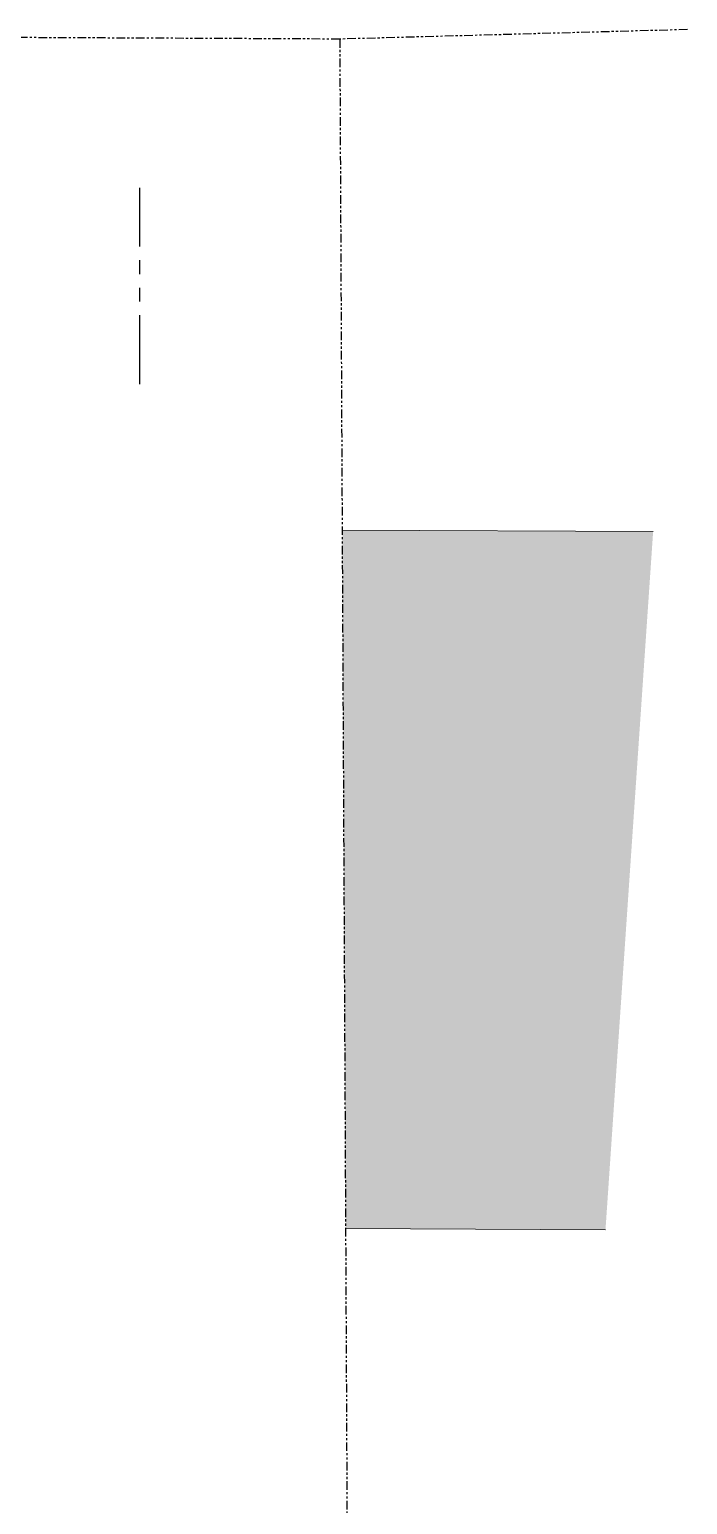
# Model space of a CAD drawing. Extents: x -4429 to 7335, y -4096 to 7109.
# Drawn here: x 1353 to 1960, y -64 to 1298 of the extents above; entities that cross this region are included whole.
import ezdxf

# ---------------------------------------------------------------- set-up
doc = ezdxf.new("R2010")
doc.units = 0
doc.header["$LTSCALE"] = 2
doc.linetypes.add('_Grundgrenze_', pattern=[9, 4, -1, 1, -1, 1, -1])
doc.linetypes.add('PHANTOM', pattern=[63.5, 31.75, -6.35, 6.35, -6.35, 6.35, -6.35])
doc.layers.add('A-DETL', color=3, linetype='Continuous', lineweight=18, plot=False)
doc.layers.add('A-DETL-GENF', color=92, linetype='Continuous', lineweight=9, plot=False)
doc.layers.add('Information', color=7, linetype='Continuous', lineweight=25)
doc.layers.add('TGA ... Elektroinstallation', color=30, linetype='PHANTOM', lineweight=25)

# ---------------------------------------------------------------- blocks, each defined once
blk = doc.blocks.new('Grundstücksgrenzen')
at = {"layer": 'A-DETL-GENF', "transparency": 33554687}
blk.add_hatch(color=1, dxfattribs=at).paths.add_polyline_path([(2059.7, 1299), (2299, 1314.2), (2299, 1960.4), (2012.7, 1942.3), (2016.2, 1893.7)], flags=0)
at = {"layer": 'A-DETL', "linetype": '_Grundgrenze_', "lineweight": 25}
for p, q in [((2299, 2425.2), (1979.6, 2394.6)), ((1979.6, 2394.6), (991.1, 2331.9)), ((1979.6, 2394.6), (2146.9, 105.6))]:
    blk.add_line(p, q, dxfattribs=at)
at = {"layer": 'A-DETL', "lineweight": 5}
for p, q in [((2299, 1960.4), (2012.7, 1942.3)), ((2059.7, 1299), (2299, 1314.2))]:
    blk.add_line(p, q, dxfattribs=at)

msp = doc.modelspace()

# ---------------------------------------------------------------- linework, layer by layer
at = {"layer": 'TGA ... Elektroinstallation'}
msp.add_line((1454.5, 970.5), (1454.5, 1151.7), dxfattribs=at)

# ---------------------------------------------------------------- block references
at = {"layer": 'Information', "rotation": 356.1}
msp.add_blockref('Grundstücksgrenzen', (-498.9, -965.3), dxfattribs=at)

doc.saveas('drawing.dxf')
